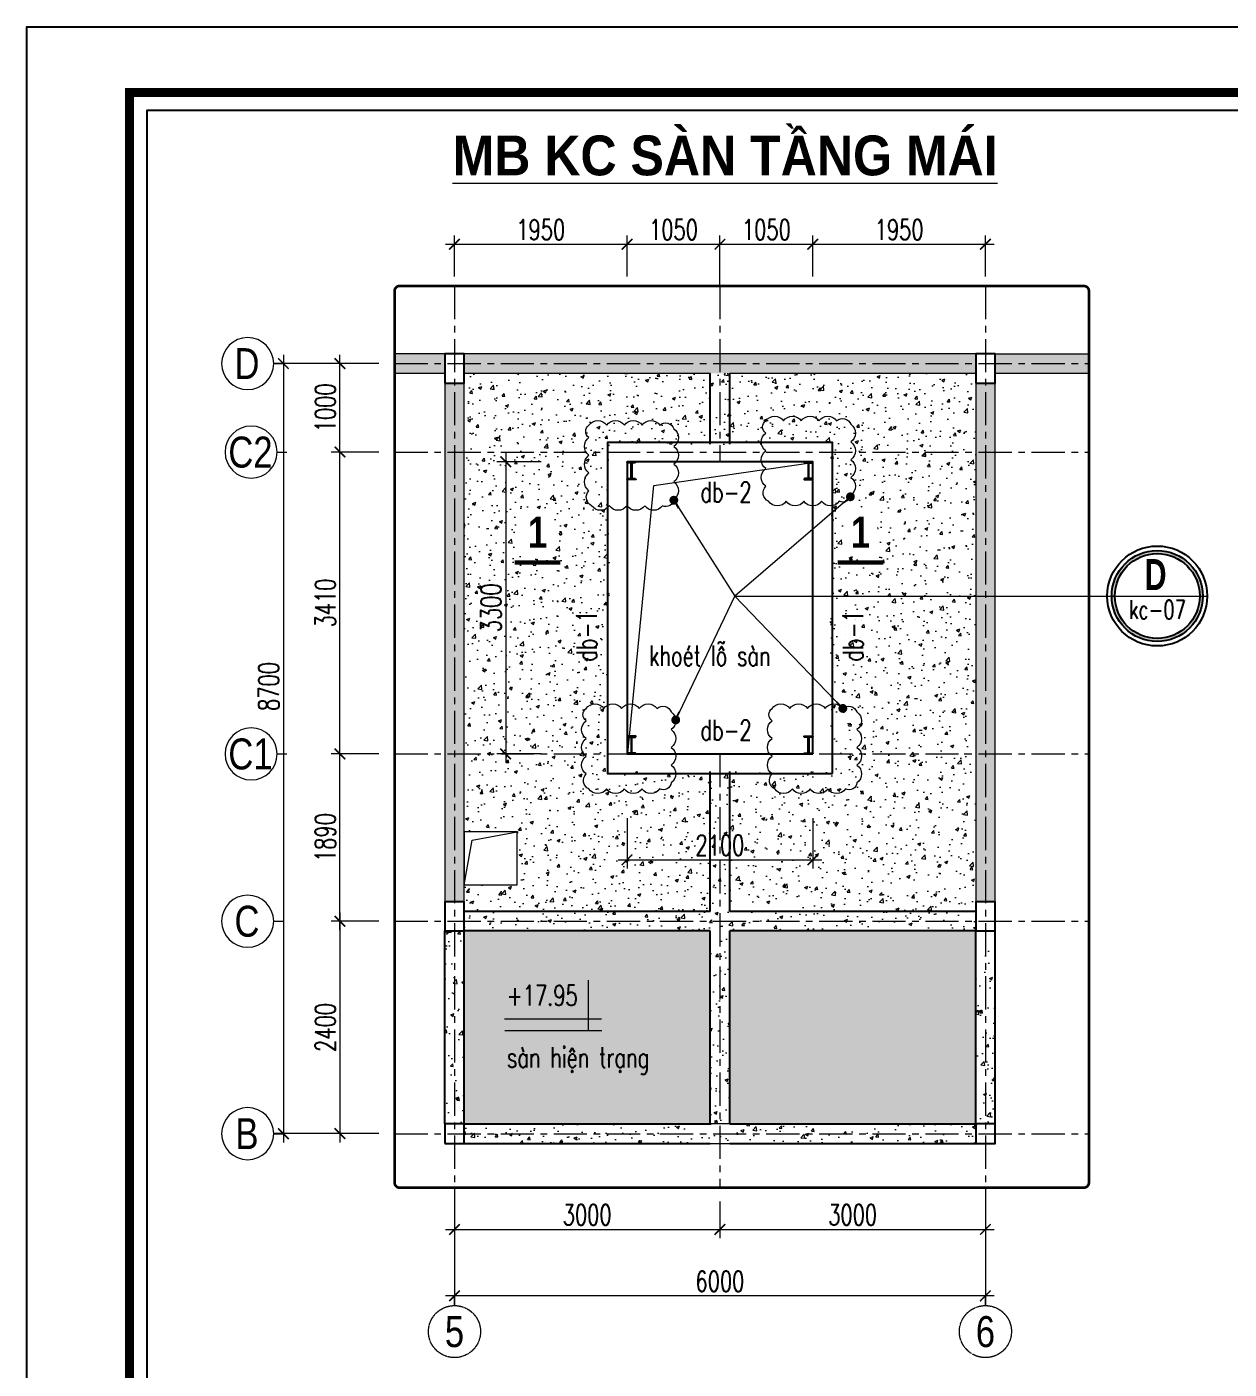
# Model space of a CAD drawing. Header units: millimetres. Extents: x 61738 to 439738, y 60858 to 151243.
# Drawn here: x 229738 to 243326, y 98635 to 113800 of the extents above; entities that cross this region are included whole.
import ezdxf
from ezdxf.enums import TextEntityAlignment as Align

# ---------------------------------------------------------------- set-up
doc = ezdxf.new("R2010")
doc.units = ezdxf.units.MM
doc.linetypes.add('CENTER', pattern=[2, 1.25, -0.25, 0.25, -0.25])
doc.linetypes.add('HIDDEN', pattern=[0.375, 0.25, -0.125])
for name, color, linetype, lineweight in [('10-TEXT', 4, 'Continuous', 15), ('3-THAY', 7, 'Continuous', 18), ('5-DUT', 2, 'HIDDEN', 15), ('6-TRUC', 8, 'CENTER', 9), ('7-HATCH', 8, 'Continuous', 13), ('8-DIM', 8, 'Continuous', 15), ('9-SO HIEU', 8, 'Continuous', 15), ('TEXT', 7, 'Continuous', 25)]:
    doc.layers.add(name, color=color, linetype=linetype, lineweight=lineweight)
for name, color, linetype in [('COT', 2, 'Continuous'), ('DIM', 3, 'Continuous'), ('Khungbo', 32, 'Continuous'), ('KICHTHUOC', 8, 'Continuous'), ('MANH', 8, 'Continuous'), ('NETTHAY', 9, 'Continuous')]:
    doc.layers.add(name, color=color, linetype=linetype)
doc.styles.add('A3 - Text 2.3', font='Vnsimli.shx', dxfattribs={"width": 0.7, "height": 230})
doc.styles.add('A3 - Text 3.5', font='VnArialH.TTF', dxfattribs={"width": 0.8, "height": 350})
doc.styles.add('A3 - Text 4.5', font='VnArialH-Bold.TTF', dxfattribs={"width": 0.9, "height": 450})
doc.styles.add('A3-Text 2.3', font='vnsimli.shx', dxfattribs={"width": 0.7, "height": 230, "bigfont": 'vn.shx'})
doc.styles.add('A3-Text 3.5', font='VnArialH-Bold.TTF', dxfattribs={"width": 0.8, "height": 350})
doc.styles.add('S1', font='vnsimli.shx', dxfattribs={"width": 0.75})
doc.styles.add('T2', font='VnArialH.TTF', dxfattribs={"width": 0.8})
doc.styles.add('T3', font='VnArialH-Bold.TTF', dxfattribs={"width": 0.9})
doc.dimstyles.new('A3-1-100', dxfattribs={"dimtxt": 200, "dimasz": 120, "dimexe": 100, "dimexo": 0, "dimgap": 50, "dimtad": 1, "dimdec": 0, "dimdsep": 49, "dimtxsty": 'A3-Text 2.3', "dimblk": 'ARCHTICK', "dimcen": 10, "dimdle": 100, "dimclrd": 8, "dimclre": 8, "dimclrt": 2, "dimadec": 0, "dimazin": 2, "dimtfac": 1, "dimtdec": 0, "dimtix": 1, "dimtmove": 1, "dimatfit": 3, "dimldrblk": 'DOT', "dimfxl": 1, "dimtolj": 1, "dimtzin": 0, "dimlwd": -1, "dimlwe": -1, "dimarcsym": 0})
doc.dimstyles.new('A3-1-100x3', dxfattribs={"dimtxt": 230, "dimasz": 120, "dimexe": 100, "dimexo": 0, "dimgap": 50, "dimtad": 1, "dimdec": 0, "dimlfac": 0.333333, "dimdsep": 49, "dimtxsty": 'A3-Text 2.3', "dimblk": 'ARCHTICK', "dimcen": 10, "dimdle": 100, "dimclrd": 8, "dimclre": 8, "dimclrt": 2, "dimadec": 0, "dimazin": 2, "dimtfac": 1, "dimtdec": 0, "dimtix": 1, "dimtmove": 1, "dimatfit": 3, "dimldrblk": 'DOT', "dimfxl": 1, "dimtolj": 1, "dimtzin": 0, "dimlwd": -1, "dimlwe": -1, "dimarcsym": 0})
doc.dimstyles.new('A3-1-100x4', dxfattribs={"dimtxt": 200, "dimasz": 120, "dimexe": 100, "dimexo": 0, "dimgap": 50, "dimtad": 1, "dimdec": 0, "dimlfac": 0.25, "dimdsep": 49, "dimtxsty": 'A3-Text 2.3', "dimblk": 'ARCHTICK', "dimcen": 10, "dimdle": 100, "dimclrd": 8, "dimclre": 8, "dimclrt": 2, "dimadec": 0, "dimazin": 2, "dimtfac": 1, "dimtdec": 0, "dimtix": 1, "dimtmove": 1, "dimatfit": 3, "dimldrblk": 'DOT', "dimfxl": 1, "dimtolj": 1, "dimtzin": 0, "dimlwd": -1, "dimlwe": -1, "dimarcsym": 0})
pattern_1 = [(50, (66485.78, 37433.78), (364.36934, -31.87817), [38.1, -419.1]), (355, (66485.78, 37433.78), (-70.48684, 382.1137), [30.48, -335.2812]), (100.45144, (66516.14, 37431.12), (293.8825, 350.2355), [32.38, -356.1805]), (46.1842, (66485.78, 37535.4), (542.1581, -84.0847), [57.15, -628.65]), (96.63556, (66530.96, 37528.37), (474.8083, 494.8522), [48.57, -534.2712]), (351.18415, (66485.8, 37535.4), (474.8083, 494.8522), [45.72, -502.9195]), (21, (66536.58, 37509.98), (303.2288, -204.5304), [38.1, -419.1]), (326, (66536.58, 37509.98), (123.60406, 368.3759), [30.48, -335.28]), (71.45144, (66561.85, 37492.93), (426.83284, 163.84554), [32.38, -356.1799]), (37.5, (66485.78, 37433.78), (6.17721, 169.11008), [0, -331.216, 0, -340.36, 0, -336.55]), (7.5, (66485.78, 37433.78), (133.63933, 200.36115), [0, -194.056, 0, -323.596, 0, -128.27]), (327.5, (66372.49, 37433.78), (271.18119, -11.45749), [0, -127, 0, -396.24, 0, -525.78]), (317.5, (66321.7, 37433.78), (296.25836, 50.85298), [0, -165.1, 0, -263.144, 0, -373.38])]

# ---------------------------------------------------------------- blocks, each defined once
blk = doc.blocks.new('CDS12')
at = {"layer": 'Defpoints'}
blk.add_lwpolyline([(91835, 363353), (49835, 363353), (49835, 393053), (91835, 393053)], close=True, dxfattribs=at)
at = {"layer": 'Khungbo', "color": 1, "const_width": 100}
blk.add_lwpolyline([(91094, 364100), (50996, 364100), (50996, 392312), (91094, 392312)], close=True, dxfattribs=at)
at = {"layer": 'Khungbo', "color": 1}
blk.add_lwpolyline([(90894, 364300), (51196, 364300), (51196, 392112), (90894, 392112)], close=True, dxfattribs=at)
blk = doc.blocks.new('_ArchTick')
at = {"color": 0, "linetype": 'ByBlock', "const_width": 0.15}
blk.add_lwpolyline([(-0.5, -0.5), (0.5, 0.5)], dxfattribs=at)
blk = doc.blocks.new('*D735')
at = {"layer": '8-DIM', "color": 8, "linetype": 'ByBlock', "ltscale": 100, "transparency": 16777216}
blk.add_line((234471, 111344), (236621, 111344), dxfattribs=at)
at = {"layer": '8-DIM', "color": 8, "ltscale": 100, "transparency": 16777216}
for p, q in [((234571, 110980), (234571, 111444)), ((236521, 110980), (236521, 111444))]:
    blk.add_line(p, q, dxfattribs=at)
at = {"layer": 'Defpoints', "color": 0, "ltscale": 100, "transparency": 16777216}
for p in [(236521, 111344), (234571, 110980), (236521, 110980)]:
    blk.add_point(p, dxfattribs=at)
at = {"layer": '8-DIM', "color": 8, "ltscale": 100, "transparency": 16777216, "xscale": 120, "yscale": 120, "zscale": 120, "rotation": 180}
blk.add_blockref('_ArchTick', (234571, 111344), dxfattribs=at)
at = {"layer": '8-DIM', "color": 8, "ltscale": 100, "transparency": 16777216, "xscale": 120, "yscale": 120, "zscale": 120}
blk.add_blockref('_ArchTick', (236521, 111344), dxfattribs=at)
at = {"layer": '8-DIM', "color": 2, "ltscale": 100, "transparency": 16777216, "insert": (235546, 111509), "char_height": 230, "attachment_point": 5, "style": 'A3-Text 2.3'}
blk.add_mtext('\\A1;1950', dxfattribs=at)
blk = doc.blocks.new('_Dot')
at = {"color": 0, "linetype": 'ByBlock', "lineweight": -2}
blk.add_line((-0.5, 0), (-1, 0), dxfattribs=at)
at = {"color": 0, "linetype": 'ByBlock', "const_width": 0.5}
blk.add_lwpolyline([(-0.25, 0, 1), (0.25, 0, 1)], format="xyb", close=True, dxfattribs=at)
blk = doc.blocks.new('*D736')
at = {"layer": '8-DIM', "color": 8, "linetype": 'ByBlock', "ltscale": 100, "transparency": 16777216}
blk.add_line((236421, 111344), (237671, 111344), dxfattribs=at)
at = {"layer": '8-DIM', "color": 8, "ltscale": 100, "transparency": 16777216}
for p, q in [((236521, 110980), (236521, 111444)), ((237571, 110873), (237571, 111444))]:
    blk.add_line(p, q, dxfattribs=at)
at = {"layer": 'Defpoints', "color": 0, "ltscale": 100, "transparency": 16777216}
for p in [(237571, 111344), (236521, 110980), (237571, 110873)]:
    blk.add_point(p, dxfattribs=at)
at = {"layer": '8-DIM', "color": 8, "ltscale": 100, "transparency": 16777216, "xscale": 120, "yscale": 120, "zscale": 120, "rotation": 180}
blk.add_blockref('_ArchTick', (236521, 111344), dxfattribs=at)
at = {"layer": '8-DIM', "color": 8, "ltscale": 100, "transparency": 16777216, "xscale": 120, "yscale": 120, "zscale": 120}
blk.add_blockref('_ArchTick', (237571, 111344), dxfattribs=at)
at = {"layer": '8-DIM', "color": 2, "ltscale": 100, "transparency": 16777216, "insert": (237046, 111509), "char_height": 230, "attachment_point": 5, "style": 'A3-Text 2.3'}
blk.add_mtext('\\A1;1050', dxfattribs=at)
blk = doc.blocks.new('*D737')
at = {"layer": '8-DIM', "color": 8, "linetype": 'ByBlock', "ltscale": 100, "transparency": 16777216}
blk.add_line((238521, 111344), (240671, 111344), dxfattribs=at)
at = {"layer": '8-DIM', "color": 8, "ltscale": 100, "transparency": 16777216}
for p, q in [((238621, 110980), (238621, 111444)), ((240571, 110980), (240571, 111444))]:
    blk.add_line(p, q, dxfattribs=at)
at = {"layer": 'Defpoints', "color": 0, "ltscale": 100, "transparency": 16777216}
for p in [(240571, 111344), (238621, 110980), (240571, 110980)]:
    blk.add_point(p, dxfattribs=at)
at = {"layer": '8-DIM', "color": 8, "ltscale": 100, "transparency": 16777216, "xscale": 120, "yscale": 120, "zscale": 120, "rotation": 180}
blk.add_blockref('_ArchTick', (238621, 111344), dxfattribs=at)
at = {"layer": '8-DIM', "color": 8, "ltscale": 100, "transparency": 16777216, "xscale": 120, "yscale": 120, "zscale": 120}
blk.add_blockref('_ArchTick', (240571, 111344), dxfattribs=at)
at = {"layer": '8-DIM', "color": 2, "ltscale": 100, "transparency": 16777216, "insert": (239596, 111509), "char_height": 230, "attachment_point": 5, "style": 'A3-Text 2.3'}
blk.add_mtext('\\A1;1950', dxfattribs=at)
blk = doc.blocks.new('Truc Y')
at = {"layer": '10-TEXT', "color": 2}
blk.add_line((0, 0), (-150, 0), dxfattribs=at)
blk.add_circle((400, 0), 400, dxfattribs=at)
at = {"layer": '10-TEXT', "color": 2, "style": 'T2', "width": 0.8}
blk.add_attdef('A', text='', height=500, dxfattribs=at).set_placement((400, 13), align=Align.MIDDLE_CENTER)
blk = doc.blocks.new('*D738')
at = {"layer": '8-DIM', "color": 8, "ltscale": 100, "transparency": 16777216}
for p, q in [((233715, 105586), (233177, 105586)), ((233715, 103696), (233177, 103696))]:
    blk.add_line(p, q, dxfattribs=at)
at = {"layer": '8-DIM', "color": 8, "linetype": 'ByBlock', "ltscale": 100, "transparency": 16777216}
blk.add_line((233277, 103596), (233277, 105686), dxfattribs=at)
at = {"layer": 'Defpoints', "color": 0, "ltscale": 100, "transparency": 16777216}
for p in [(233277, 105586), (233715, 105586), (233715, 103696)]:
    blk.add_point(p, dxfattribs=at)
at = {"layer": '8-DIM', "color": 8, "ltscale": 100, "transparency": 16777216, "xscale": 120, "yscale": 120, "zscale": 120}
for p, rotation in [((233277, 105586), 90), ((233277, 103696), 270)]:
    blk.add_blockref('_ArchTick', p, dxfattribs=dict(at, rotation=rotation))
at = {"layer": '8-DIM', "color": 2, "ltscale": 100, "transparency": 16777216, "insert": (233112, 104641), "char_height": 230, "attachment_point": 5, "rotation": 90, "style": 'A3-Text 2.3'}
blk.add_mtext('\\A1;1890', dxfattribs=at)
blk = doc.blocks.new('*D739')
at = {"layer": '8-DIM', "color": 8, "linetype": 'ByBlock', "ltscale": 100, "transparency": 16777216}
blk.add_line((233277, 105486), (233277, 109096), dxfattribs=at)
at = {"layer": '8-DIM', "color": 8, "ltscale": 100, "transparency": 16777216}
for p, q in [((233715, 108996), (233177, 108996)), ((233715, 105586), (233177, 105586))]:
    blk.add_line(p, q, dxfattribs=at)
at = {"layer": 'Defpoints', "color": 0, "ltscale": 100, "transparency": 16777216}
for p in [(233277, 108996), (233715, 108996), (233715, 105586)]:
    blk.add_point(p, dxfattribs=at)
at = {"layer": '8-DIM', "color": 8, "ltscale": 100, "transparency": 16777216, "xscale": 120, "yscale": 120, "zscale": 120}
for p, rotation in [((233277, 108996), 90), ((233277, 105586), 270)]:
    blk.add_blockref('_ArchTick', p, dxfattribs=dict(at, rotation=rotation))
at = {"layer": '8-DIM', "color": 2, "ltscale": 100, "transparency": 16777216, "insert": (233112, 107291), "char_height": 230, "attachment_point": 5, "rotation": 90, "style": 'A3-Text 2.3'}
blk.add_mtext('\\A1;3410', dxfattribs=at)
blk = doc.blocks.new('*D740')
at = {"layer": '8-DIM', "color": 8, "linetype": 'ByBlock', "ltscale": 100, "transparency": 16777216}
blk.add_line((233277, 108896), (233277, 110096), dxfattribs=at)
at = {"layer": '8-DIM', "color": 8, "ltscale": 100, "transparency": 16777216}
for p, q in [((233715, 109996), (233177, 109996)), ((233715, 108996), (233177, 108996))]:
    blk.add_line(p, q, dxfattribs=at)
at = {"layer": 'Defpoints', "color": 0, "ltscale": 100, "transparency": 16777216}
for p in [(233277, 109996), (233715, 109996), (233715, 108996)]:
    blk.add_point(p, dxfattribs=at)
at = {"layer": '8-DIM', "color": 8, "ltscale": 100, "transparency": 16777216, "xscale": 120, "yscale": 120, "zscale": 120}
for p, rotation in [((233277, 109996), 90), ((233277, 108996), 270)]:
    blk.add_blockref('_ArchTick', p, dxfattribs=dict(at, rotation=rotation))
at = {"layer": '8-DIM', "color": 2, "ltscale": 100, "transparency": 16777216, "insert": (233112, 109496), "char_height": 230, "attachment_point": 5, "rotation": 90, "style": 'A3-Text 2.3'}
blk.add_mtext('\\A1;1000', dxfattribs=at)
blk = doc.blocks.new('*D741')
at = {"layer": '8-DIM', "color": 8, "linetype": 'ByBlock', "ltscale": 100, "transparency": 16777216}
blk.add_line((232638, 110096), (232638, 101196), dxfattribs=at)
at = {"layer": '8-DIM', "color": 8, "ltscale": 100, "transparency": 16777216}
for p, q in [((233715, 109996), (232538, 109996)), ((233715, 101296), (232538, 101296))]:
    blk.add_line(p, q, dxfattribs=at)
at = {"layer": 'Defpoints', "color": 0, "ltscale": 100, "transparency": 16777216}
for p in [(233715, 109996), (232638, 101296), (233715, 101296)]:
    blk.add_point(p, dxfattribs=at)
at = {"layer": '8-DIM', "color": 8, "ltscale": 100, "transparency": 16777216, "xscale": 120, "yscale": 120, "zscale": 120}
for p, rotation in [((232638, 109996), 90), ((232638, 101296), 270)]:
    blk.add_blockref('_ArchTick', p, dxfattribs=dict(at, rotation=rotation))
at = {"layer": '8-DIM', "color": 2, "ltscale": 100, "transparency": 16777216, "insert": (232473, 106348), "char_height": 230, "attachment_point": 5, "rotation": 90, "style": 'A3-Text 2.3'}
blk.add_mtext('\\A1;8700', dxfattribs=at)
blk = doc.blocks.new('*D742')
at = {"layer": '8-DIM', "color": 8, "linetype": 'ByBlock', "ltscale": 500, "transparency": 16777216}
blk.add_line((233277, 103796), (233277, 101196), dxfattribs=at)
at = {"layer": '8-DIM', "color": 8, "ltscale": 500, "transparency": 16777216}
for p, q in [((233715, 103696), (233177, 103696)), ((233715, 101296), (233177, 101296))]:
    blk.add_line(p, q, dxfattribs=at)
at = {"layer": 'Defpoints', "color": 0, "ltscale": 500, "transparency": 16777216}
for p in [(233715, 103696), (233277, 101296), (233715, 101296)]:
    blk.add_point(p, dxfattribs=at)
at = {"layer": '8-DIM', "color": 8, "ltscale": 500, "transparency": 16777216, "xscale": 120, "yscale": 120, "zscale": 120}
for p, rotation in [((233277, 103696), 90), ((233277, 101296), 270)]:
    blk.add_blockref('_ArchTick', p, dxfattribs=dict(at, rotation=rotation))
at = {"layer": '8-DIM', "color": 2, "ltscale": 500, "transparency": 16777216, "insert": (233112, 102496), "char_height": 230, "attachment_point": 5, "rotation": 90, "style": 'A3-Text 2.3'}
blk.add_mtext('\\A1;2400', dxfattribs=at)
blk = doc.blocks.new('Truc X')
at = {"layer": '6-TRUC', "color": 2}
blk.add_line((0, 0), (0, 150), dxfattribs=at)
blk.add_circle((0, -400), 400, dxfattribs=at)
at = {"layer": '6-TRUC', "color": 2, "style": 'A3 - Text 3.5', "width": 0.8}
blk.add_attdef('1', text='', height=500, dxfattribs=at).set_placement((-13, -400), align=Align.MIDDLE_CENTER)
blk = doc.blocks.new('*D743')
at = {"layer": '8-DIM', "color": 8, "ltscale": 100, "transparency": 16777216}
for p, q in [((234571, 100530), (234571, 100114)), ((237571, 100530), (237571, 100114))]:
    blk.add_line(p, q, dxfattribs=at)
at = {"layer": '8-DIM', "color": 8, "linetype": 'ByBlock', "ltscale": 100, "transparency": 16777216}
blk.add_line((234471, 100214), (237671, 100214), dxfattribs=at)
at = {"layer": 'Defpoints', "color": 0, "ltscale": 100, "transparency": 16777216}
for p in [(234571, 100530), (237571, 100530), (237571, 100214)]:
    blk.add_point(p, dxfattribs=at)
at = {"layer": '8-DIM', "color": 8, "ltscale": 100, "transparency": 16777216, "xscale": 120, "yscale": 120, "zscale": 120, "rotation": 180}
blk.add_blockref('_ArchTick', (234571, 100214), dxfattribs=at)
at = {"layer": '8-DIM', "color": 8, "ltscale": 100, "transparency": 16777216, "xscale": 120, "yscale": 120, "zscale": 120}
blk.add_blockref('_ArchTick', (237571, 100214), dxfattribs=at)
at = {"layer": '8-DIM', "color": 2, "ltscale": 100, "transparency": 16777216, "insert": (236071, 100379), "char_height": 230, "attachment_point": 5, "style": 'A3-Text 2.3'}
blk.add_mtext('\\A1;3000', dxfattribs=at)
blk = doc.blocks.new('*D744')
at = {"layer": '8-DIM', "color": 8, "ltscale": 100, "transparency": 16777216}
for p, q in [((240571, 100685), (240571, 100114)), ((237571, 100530), (237571, 100114))]:
    blk.add_line(p, q, dxfattribs=at)
at = {"layer": '8-DIM', "color": 8, "linetype": 'ByBlock', "ltscale": 100, "transparency": 16777216}
blk.add_line((237471, 100214), (240671, 100214), dxfattribs=at)
at = {"layer": 'Defpoints', "color": 0, "ltscale": 100, "transparency": 16777216}
for p in [(240571, 100685), (237571, 100530), (240571, 100214)]:
    blk.add_point(p, dxfattribs=at)
at = {"layer": '8-DIM', "color": 8, "ltscale": 100, "transparency": 16777216, "xscale": 120, "yscale": 120, "zscale": 120, "rotation": 180}
blk.add_blockref('_ArchTick', (237571, 100214), dxfattribs=at)
at = {"layer": '8-DIM', "color": 8, "ltscale": 100, "transparency": 16777216, "xscale": 120, "yscale": 120, "zscale": 120}
blk.add_blockref('_ArchTick', (240571, 100214), dxfattribs=at)
at = {"layer": '8-DIM', "color": 2, "ltscale": 100, "transparency": 16777216, "insert": (239071, 100379), "char_height": 230, "attachment_point": 5, "style": 'A3-Text 2.3'}
blk.add_mtext('\\A1;3000', dxfattribs=at)
blk = doc.blocks.new('*D745')
at = {"layer": '8-DIM', "color": 8, "ltscale": 100, "transparency": 16777216}
for p, q in [((234571, 100685), (234571, 99364)), ((240571, 100685), (240571, 99364))]:
    blk.add_line(p, q, dxfattribs=at)
at = {"layer": '8-DIM', "color": 8, "linetype": 'ByBlock', "ltscale": 100, "transparency": 16777216}
blk.add_line((240671, 99464), (234471, 99464), dxfattribs=at)
at = {"layer": 'Defpoints', "color": 0, "ltscale": 100, "transparency": 16777216}
for p in [(234571, 100685), (240571, 100685), (234571, 99464)]:
    blk.add_point(p, dxfattribs=at)
at = {"layer": '8-DIM', "color": 8, "ltscale": 100, "transparency": 16777216, "xscale": 120, "yscale": 120, "zscale": 120, "rotation": 180}
blk.add_blockref('_ArchTick', (234571, 99464), dxfattribs=at)
at = {"layer": '8-DIM', "color": 8, "ltscale": 100, "transparency": 16777216, "xscale": 120, "yscale": 120, "zscale": 120}
blk.add_blockref('_ArchTick', (240571, 99464), dxfattribs=at)
at = {"layer": '8-DIM', "color": 2, "ltscale": 100, "transparency": 16777216, "insert": (237571, 99629), "char_height": 230, "attachment_point": 5, "style": 'A3-Text 2.3'}
blk.add_mtext('\\A1;6000', dxfattribs=at)
blk = doc.blocks.new('*U61')
at = {"layer": '10-TEXT'}
for p, q in [((17615, 449767), (17615, 450310)), ((16706, 449893), (17756, 449893)), ((16710, 449766), (17757, 449766))]:
    blk.add_line(p, q, dxfattribs=at)
at = {"layer": '10-TEXT', "color": 1}
blk.add_solid([(17756, 449858), (17615, 449767), (17473, 449858)], dxfattribs=at)
blk = doc.blocks.new('Mat cat KC - Ngang')
at = {"layer": '10-TEXT', "color": 5, "const_width": 50}
blk.add_lwpolyline([(259, 0), (-259, 0)], dxfattribs=at)
at = {"layer": '10-TEXT', "color": 3, "ltscale": 500, "style": 'A3-Text 3.5', "width": 0.8}
blk.add_attdef('3', text='', height=350, dxfattribs=at).set_placement((0, 166), align=Align.CENTER)
blk = doc.blocks.new('*D731')
at = {"layer": '8-DIM', "color": 8, "linetype": 'ByBlock', "ltscale": 400, "transparency": 16777216}
blk.add_line((237471, 111344), (238721, 111344), dxfattribs=at)
at = {"layer": '8-DIM', "color": 8, "ltscale": 400, "transparency": 16777216}
for p, q in [((237571, 110873), (237571, 111444)), ((238621, 110980), (238621, 111444))]:
    blk.add_line(p, q, dxfattribs=at)
at = {"layer": 'Defpoints', "color": 0, "ltscale": 400, "transparency": 16777216}
for p in [(238621, 111344), (237571, 110873), (238621, 110980)]:
    blk.add_point(p, dxfattribs=at)
at = {"layer": '8-DIM', "color": 8, "ltscale": 400, "transparency": 16777216, "xscale": 120, "yscale": 120, "zscale": 120, "rotation": 180}
blk.add_blockref('_ArchTick', (237571, 111344), dxfattribs=at)
at = {"layer": '8-DIM', "color": 8, "ltscale": 400, "transparency": 16777216, "xscale": 120, "yscale": 120, "zscale": 120}
blk.add_blockref('_ArchTick', (238621, 111344), dxfattribs=at)
at = {"layer": '8-DIM', "color": 2, "ltscale": 400, "transparency": 16777216, "insert": (238096, 111509), "char_height": 230, "attachment_point": 5, "style": 'A3-Text 2.3'}
blk.add_mtext('\\A1;1050', dxfattribs=at)
blk = doc.blocks.new('*D860')
at = {"layer": '8-DIM', "color": 8, "ltscale": 100, "transparency": 16777216}
for p, q in [((235550, 108886), (235050, 108886)), ((235550, 105586), (235050, 105586))]:
    blk.add_line(p, q, dxfattribs=at)
at = {"layer": '8-DIM', "color": 8, "linetype": 'ByBlock', "ltscale": 100, "transparency": 16777216}
blk.add_line((235150, 108986), (235150, 105486), dxfattribs=at)
at = {"layer": 'Defpoints', "color": 0, "ltscale": 100, "transparency": 16777216}
for p in [(235550, 108886), (235150, 105586), (235550, 105586)]:
    blk.add_point(p, dxfattribs=at)
at = {"layer": '8-DIM', "color": 8, "ltscale": 100, "transparency": 16777216, "xscale": 120, "yscale": 120, "zscale": 120}
for p, rotation in [((235150, 108886), 90), ((235150, 105586), 270)]:
    blk.add_blockref('_ArchTick', p, dxfattribs=dict(at, rotation=rotation))
at = {"layer": '8-DIM', "color": 2, "ltscale": 100, "transparency": 16777216, "insert": (234985, 107236), "char_height": 230, "attachment_point": 5, "rotation": 90, "style": 'A3-Text 2.3'}
blk.add_mtext('\\A1;3300', dxfattribs=at)
blk = doc.blocks.new('*D861')
at = {"layer": '8-DIM', "color": 8, "ltscale": 400, "transparency": 16777216}
for p, q in [((236521, 104860), (236521, 104290)), ((238621, 104860), (238621, 104290))]:
    blk.add_line(p, q, dxfattribs=at)
at = {"layer": '8-DIM', "color": 8, "linetype": 'ByBlock', "ltscale": 400, "transparency": 16777216}
blk.add_line((236421, 104390), (238721, 104390), dxfattribs=at)
at = {"layer": 'Defpoints', "color": 0, "ltscale": 400, "transparency": 16777216}
for p in [(236521, 104860), (238621, 104860), (238621, 104390)]:
    blk.add_point(p, dxfattribs=at)
at = {"layer": '8-DIM', "color": 8, "ltscale": 400, "transparency": 16777216, "xscale": 120, "yscale": 120, "zscale": 120, "rotation": 180}
blk.add_blockref('_ArchTick', (236521, 104390), dxfattribs=at)
at = {"layer": '8-DIM', "color": 8, "ltscale": 400, "transparency": 16777216, "xscale": 120, "yscale": 120, "zscale": 120}
blk.add_blockref('_ArchTick', (238621, 104390), dxfattribs=at)
at = {"layer": '8-DIM', "color": 2, "ltscale": 400, "transparency": 16777216, "insert": (237571, 104555), "char_height": 230, "attachment_point": 5, "style": 'A3-Text 2.3'}
blk.add_mtext('\\A1;2100', dxfattribs=at)

msp = doc.modelspace()

# ---------------------------------------------------------------- hatches: boundary and pattern name
at = {"layer": '7-HATCH', "ltscale": 100}
h = msp.add_hatch(dxfattribs=at)
h.set_pattern_fill('AR-CONC', color=256, scale=2)
h.set_pattern_definition(pattern_1)
h.paths.add_polyline_path([(240461.4, 110105.8), (234681.4, 110105.8), (234681.4, 109885.8), (240461.4, 109885.8)])
h.paths.add_polyline_path([(234461.4, 110105.8), (233893.6, 110105.8), (233893.6, 109885.8), (234461.4, 109885.8)])
h.paths.add_polyline_path([(241741.4, 110105.8), (240681.4, 110105.8), (240681.4, 109885.8), (241741.4, 109885.8)])
h.paths.add_polyline_path([(240461.4, 103585.8), (240281.4, 103585.8), (237681.4, 103585.8), (237681.4, 101405.8), (240461.4, 101405.8)])
h.paths.add_polyline_path([(237461.4, 103585.8), (234861.4, 103585.8), (234681.4, 103585.8), (234681.4, 101405.8), (237461.4, 101405.8)])
at = {"layer": '7-HATCH', "ltscale": 500}
h = msp.add_hatch(dxfattribs=at)
h.set_pattern_fill('AR-CONC', color=256, scale=2)
h.set_pattern_definition([(50, (-400, 41510), (364.36934, -31.87817), [38.1, -419.1]), (355, (-400, 41510), (-70.48684, 382.1137), [30.48, -335.28117]), (100.45144, (-369.64, 41507.34), (293.8825, 350.2355), [32.38, -356.1805]), (46.1842, (-400, 41611.6), (542.1581, -84.08466), [57.15, -628.65]), (96.63556, (-354.8, 41604.6), (474.8083, 494.8522), [48.57, -534.2712]), (351.18415, (-400, 41611.6), (474.8083, 494.8522), [45.7199, -502.9195]), (21, (-349.2, 41586.2), (303.2288, -204.5304), [38.1, -419.1]), (326, (-349.2, 41586.2), (123.60406, 368.37593), [30.48, -335.28]), (71.45144, (-323.93, 41569.16), (426.83284, 163.84554), [32.38, -356.1799]), (37.5, (-400, 41510), (6.177207, 169.11008), [0, -331.216, 0, -340.36, 0, -336.55]), (7.5, (-400, 41510), (133.63933, 200.36115), [0, -194.056, 0, -323.596, 0, -128.27]), (327.5, (-513.28, 41510), (271.18119, -11.45749), [0, -127, 0, -396.24, 0, -525.78]), (317.5, (-564.08, 41510), (296.25836, 50.85298), [0, -165.1, 0, -263.144, 0, -373.38])])
h.paths.add_polyline_path([(238821.4, 105385.8), (236321.4, 105385.8), (236321.4, 109085.8), (238821.4, 109085.8)], flags=16)
edge = h.paths.add_edge_path(flags=0)
edge.add_line((238611.4, 105595.8), (238586.4, 105595.8))
edge.add_arc((238586.4, 105605.8), 10, 180, 270, ccw=False)
edge.add_line((238576.4, 105605.8), (238576.4, 105765.8))
edge.add_arc((238586.4, 105765.8), 10, 90, 180, ccw=False)
edge.add_line((238586.4, 105775.8), (238611.4, 105775.8))
edge.add_arc((238611.4, 105785.8), 10, 270, 360)
edge.add_line((238621.4, 105785.8), (238621.4, 105785.8))
edge.add_line((238621.4, 105785.8), (238621.4, 105585.8))
edge.add_line((238621.4, 105585.8), (238621.4, 105585.8))
edge.add_arc((238611.4, 105585.8), 10, 0, 90)
edge = h.paths.add_edge_path(flags=0)
edge.add_line((238621.4, 108685.8), (238521.4, 108685.8))
edge.add_arc((238531.4, 108685.8), 10, 90, 180, ccw=False)
edge.add_line((238531.4, 108695.8), (238556.4, 108695.8))
edge.add_arc((238556.4, 108705.8), 10, 270, 360)
edge.add_line((238566.4, 108705.8), (238566.4, 108865.8))
edge.add_arc((238556.4, 108865.8), 10, 0, 90)
edge.add_line((238556.4, 108875.8), (238531.4, 108875.8))
edge.add_arc((238531.4, 108885.8), 10, 180, 270, ccw=False)
edge.add_line((238521.4, 108885.8), (238621.4, 108885.8))
edge.add_arc((238611.4, 108885.8), 10, -90, 0, ccw=False)
edge.add_line((238611.4, 108875.8), (238598.3, 108875.8))
edge.add_line((238598.3, 108875.8), (238579.5, 108873.1))
edge.add_arc((238586.4, 108865.8), 10, 133.53684, 180)
edge.add_line((238576.4, 108865.8), (238576.4, 108705.8))
edge.add_arc((238586.4, 108705.8), 10, 180, 270)
edge.add_line((238586.4, 108695.8), (238611.4, 108695.8))
edge.add_arc((238611.4, 108685.8), 10, 0, 90, ccw=False)
edge = h.paths.add_edge_path(flags=0)
edge.add_arc((236611.4, 105785.8), 10, -90, 0, ccw=False)
edge.add_line((236611.4, 105775.8), (236586.4, 105775.8))
edge.add_arc((236586.4, 105765.8), 10, 90, 180)
edge.add_line((236576.4, 105765.8), (236576.4, 105605.8))
edge.add_arc((236586.4, 105605.8), 10, 180, 270)
edge.add_line((236586.4, 105595.8), (236611.4, 105595.8))
edge.add_arc((236611.4, 105585.8), 10, 0, 90, ccw=False)
edge.add_line((236621.4, 105585.8), (236521.4, 105585.8))
edge.add_arc((236531.4, 105585.8), 10, 90, 180, ccw=False)
edge.add_line((236531.4, 105595.8), (236556.4, 105595.8))
edge.add_arc((236556.4, 105605.8), 10, 270, 360)
edge.add_line((236566.4, 105605.8), (236566.4, 105765.8))
edge.add_arc((236556.4, 105765.8), 10, 0, 90)
edge.add_line((236556.4, 105775.8), (236531.4, 105775.8))
edge.add_arc((236531.4, 105785.8), 10, 180, 270, ccw=False)
edge.add_line((236521.4, 105785.8), (236621.4, 105785.8))
edge = h.paths.add_edge_path(flags=0)
edge.add_line((236621.4, 108685.8), (236521.4, 108685.8))
edge.add_arc((236531.4, 108685.8), 10, 90, 180, ccw=False)
edge.add_line((236531.4, 108695.8), (236556.4, 108695.8))
edge.add_arc((236556.4, 108705.8), 10, 270, 360)
edge.add_line((236566.4, 108705.8), (236566.4, 108865.8))
edge.add_arc((236556.4, 108865.8), 10, 0, 90)
edge.add_line((236556.4, 108875.8), (236531.4, 108875.8))
edge.add_arc((236531.4, 108885.8), 10, 180, 270, ccw=False)
edge.add_line((236521.4, 108885.8), (236621.4, 108885.8))
edge.add_arc((236611.4, 108885.8), 10, -90, 0, ccw=False)
edge.add_line((236611.4, 108875.8), (236586.4, 108875.8))
edge.add_arc((236586.4, 108865.8), 10, 90, 180)
edge.add_line((236576.4, 108865.8), (236576.4, 108705.8))
edge.add_arc((236586.4, 108705.8), 10, 180, 270)
edge.add_line((236586.4, 108695.8), (236611.4, 108695.8))
edge.add_arc((236611.4, 108685.8), 10, 0, 90, ccw=False)
h.paths.add_polyline_path([(235313.4, 107826.6), (235706.6, 107826.6), (235706.6, 108353.7), (235313.4, 108353.7)], flags=16)
h.paths.add_polyline_path([(238962.1, 107826.6), (239355.4, 107826.6), (239355.4, 108353.7), (238962.1, 108353.7)], flags=16)
h.paths.add_polyline_path([(234681.4, 104705.8), (235281.4, 104705.8), (235281.4, 104105.8), (234681.4, 104105.8), (234681.4, 103805.8), (236301.4, 103805.8), (240461.4, 103805.8), (240461.4, 105365.8), (240461.4, 109885.8), (234681.4, 109885.8)])
at = {"layer": '7-HATCH', "ltscale": 100}
h = msp.add_hatch(dxfattribs=at)
h.set_pattern_fill('AR-CONC', color=256, scale=2)
h.set_pattern_definition(pattern_1)
h.paths.add_polyline_path([(234681.4, 109775.8), (234461.4, 109775.8), (234461.4, 103915.8), (234681.4, 103915.8)])
h.paths.add_polyline_path([(240681.4, 109775.8), (240461.4, 109775.8), (240461.4, 103915.8), (240681.4, 103915.8)])
at = {"layer": '7-HATCH'}
h = msp.add_hatch(color=256, dxfattribs=at)
edge = h.paths.add_edge_path(flags=17)
edge.add_arc((242513.1, 107370), 479.5, 0, 360)
edge = h.paths.add_edge_path()
edge.add_arc((242513.1, 107370), 514.7, 0, 360)
at = {"layer": '7-HATCH', "ltscale": 100}
h = msp.add_hatch(dxfattribs=at)
h.set_pattern_fill('AR-CONC', color=256, scale=2)
h.set_pattern_definition(pattern_1)
h.paths.add_polyline_path([(234681.4, 103585.8), (234461.4, 103585.8), (234461.4, 101405.8), (234681.4, 101405.8)])
h.paths.add_polyline_path([(240461.4, 103805.8), (236301.4, 103805.8), (234681.4, 103805.8), (234681.4, 103585.8), (234861.4, 103585.8), (237461.4, 103585.8), (237461.4, 101405.8), (237681.4, 101405.8), (237681.4, 103585.8), (240281.4, 103585.8), (240461.4, 103585.8)])
h.paths.add_polyline_path([(240681.4, 103585.8), (240461.4, 103585.8), (240461.4, 101405.8), (240681.4, 101405.8)])
h.paths.add_polyline_path([(240461.4, 101405.8), (234681.4, 101405.8), (234681.4, 101185.8), (240461.4, 101185.8)])

# ---------------------------------------------------------------- linework, layer by layer
at = {"layer": '3-THAY'}
for p, q in [((240681.4, 110105.8), (233893.6, 110105.8)), ((240681.4, 110105.8), (241741.4, 110105.8)), ((233893.6, 109885.8), (234461.4, 109885.8)), ((234681.4, 109885.8), (237461.4, 109885.8)), ((234681.4, 109105.8), (234681.4, 109885.8)), ((237681.4, 109885.8), (240461.4, 109885.8)), ((240461.4, 109885.8), (240461.4, 105365.8)), ((240681.4, 109885.8), (241741.4, 109885.8)), ((234681.4, 103915.8), (234681.4, 109105.8)), ((234681.4, 101405.8), (234681.4, 105365.8)), ((240461.4, 105365.8), (240461.4, 101405.8)), ((240461.4, 101405.8), (234681.4, 101405.8))]:
    msp.add_line(p, q, dxfattribs=at)
msp.add_lwpolyline([(234461.4, 110105.8), (234461.4, 101185.8), (240681.4, 101185.8), (240681.4, 110105.8)], dxfattribs=at)
at = {"layer": '3-THAY', "ltscale": 500}
msp.add_lwpolyline([(236531.4, 105595.8), (236825, 108617.3), (238618.4, 108878.8)], dxfattribs=at)
at = {"layer": '3-THAY', "ltscale": 400}
msp.add_lwpolyline([(234681.4, 104105.8), (235281.4, 104105.8), (235281.4, 104705.8), (234681.4, 104705.8)], close=True, dxfattribs=at)
msp.add_lwpolyline([(234681.4, 104105.8), (234770, 104610), (235281.4, 104705.8)], dxfattribs=at)
at = {"layer": '5-DUT', "ltscale": 500, "const_width": 30}
msp.add_lwpolyline([(233953.6, 110873.4), (241681.4, 110873.4, -0.4142136), (241741.4, 110813.4), (241741.4, 100744.9, -0.4142136), (241681.4, 100684.9), (233953.6, 100684.9, -0.4142136), (233893.6, 100744.9), (233893.6, 110813.4, -0.4142136)], format="xyb", close=True, dxfattribs=at)
at = {"layer": '6-TRUC', "ltscale": 300}
for p, q in [((234571.4, 110873.4), (234571.4, 100684.9)), ((237571.4, 110873.4), (237571.4, 108885.8)), ((240571.4, 110873.4), (240571.4, 100684.9)), ((233893.6, 109995.8), (241741.4, 109995.8)), ((233893.6, 108995.8), (241741.4, 108995.8)), ((233893.6, 105585.8), (241741.4, 105585.8)), ((237571.4, 105585.8), (237571.4, 100684.9)), ((233893.6, 103695.8), (241741.4, 103695.8)), ((233893.6, 101295.8), (241741.4, 101295.8))]:
    msp.add_line(p, q, dxfattribs=at)
at = {"layer": '9-SO HIEU', "ltscale": 500}
for points in [[(236091.4, 109300, -0.5205671), (236291.4, 109300, -0.5205671), (236491.4, 109300, -0.5205671), (236691.4, 109300, -0.5205671), (236891.4, 109300, -0.5205671), (237051.4, 109260, -0.5205671), (237051.4, 109060, -0.5205671), (237051.4, 108860, -0.5205671), (237051.4, 108660, -0.5205671), (237051.4, 108460, -0.5205671), (236921.4, 108390, -0.5205671), (236721.4, 108390, -0.5205671), (236521.4, 108390, -0.5205671), (236321.4, 108390, -0.5205671), (236121.4, 108390, -0.5205671), (236091.4, 108560, -0.5205671), (236091.4, 108760, -0.5205671), (236091.4, 108960, -0.5205671), (236091.4, 109160, -0.5205671)], [(238090, 109350, -0.5205671), (238290, 109350, -0.5205671), (238490, 109350, -0.5205671), (238690, 109350, -0.5205671), (238890, 109350, -0.5205671), (239050, 109310, -0.5205671), (239050, 109110, -0.5205671), (239050, 108910, -0.5205671), (239050, 108710, -0.5205671), (239050, 108510, -0.5205671), (238920, 108440, -0.5205671), (238720, 108440, -0.5205671), (238520, 108440, -0.5205671), (238320, 108440, -0.5205671), (238120, 108440, -0.5205671), (238090, 108610, -0.5205671), (238090, 108810, -0.5205671), (238090, 109010, -0.5205671), (238090, 109210, -0.5205671)], [(236060, 106100, -0.5205671), (236260, 106100, -0.5205671), (236460, 106100, -0.5205671), (236660, 106100, -0.5205671), (236860, 106100, -0.5205671), (237020, 106060, -0.5205671), (237020, 105860, -0.5205671), (237020, 105660, -0.5205671), (237020, 105460, -0.5205671), (237020, 105260, -0.5205671), (236890, 105190, -0.5205671), (236690, 105190, -0.5205671), (236490, 105190, -0.5205671), (236290, 105190, -0.5205671), (236090, 105190, -0.5205671), (236060, 105360, -0.5205671), (236060, 105560, -0.5205671), (236060, 105760, -0.5205671), (236060, 105960, -0.5205671)], [(238160, 106100, -0.5205671), (238360, 106100, -0.5205671), (238560, 106100, -0.5205671), (238760, 106100, -0.5205671), (238960, 106100, -0.5205671), (239120, 106060, -0.5205671), (239120, 105860, -0.5205671), (239120, 105660, -0.5205671), (239120, 105460, -0.5205671), (239120, 105260, -0.5205671), (238990, 105190, -0.5205671), (238790, 105190, -0.5205671), (238590, 105190, -0.5205671), (238390, 105190, -0.5205671), (238190, 105190, -0.5205671), (238160, 105360, -0.5205671), (238160, 105560, -0.5205671), (238160, 105760, -0.5205671), (238160, 105960, -0.5205671)]]:
    msp.add_lwpolyline(points, format="xyb", close=True, dxfattribs=at)
at = {"layer": 'COT'}
for points in [[(234461.4, 109775.8), (234681.4, 109775.8), (234681.4, 110105.8), (234461.4, 110105.8)], [(240461.4, 109775.8), (240681.4, 109775.8), (240681.4, 110105.8), (240461.4, 110105.8)], [(234461.4, 103585.8), (234681.4, 103585.8), (234681.4, 103915.8), (234461.4, 103915.8)], [(240461.4, 103585.8), (240681.4, 103585.8), (240681.4, 103915.8), (240461.4, 103915.8)], [(234461.4, 101185.8), (234681.4, 101185.8), (234681.4, 101405.8), (234461.4, 101405.8)], [(240461.4, 101185.8), (240681.4, 101185.8), (240681.4, 101405.8), (240461.4, 101405.8)]]:
    msp.add_lwpolyline(points, close=True, dxfattribs=at)
for points in [[(236521.4, 108885.8), (236621.4, 108885.8), (236621.4, 108885.8, -0.4142136), (236611.4, 108875.8), (236586.4, 108875.8, 0.4142136), (236576.4, 108865.8), (236576.4, 108705.8, 0.4142136), (236586.4, 108695.8), (236611.4, 108695.8, -0.4142136), (236621.4, 108685.8), (236621.4, 108685.8), (236521.4, 108685.8), (236521.4, 108685.8, -0.4142136), (236531.4, 108695.8), (236556.4, 108695.8, 0.4142136), (236566.4, 108705.8), (236566.4, 108865.8, 0.4142136), (236556.4, 108875.8), (236531.4, 108875.8, -0.4142136), (236521.4, 108885.8)], [(238621.4, 108885.8), (238521.4, 108885.8), (238521.4, 108885.8, 0.4142136), (238531.4, 108875.8), (238556.4, 108875.8, -0.4142136), (238566.4, 108865.8), (238566.4, 108705.8, -0.4142136), (238556.4, 108695.8), (238531.4, 108695.8, 0.4142136), (238521.4, 108685.8), (238521.4, 108685.8), (238621.4, 108685.8), (238621.4, 108685.8, 0.4142136), (238611.4, 108695.8), (238586.4, 108695.8, -0.4142136), (238576.4, 108705.8), (238576.4, 108865.8, -0.4142136), (238586.4, 108875.8), (238611.4, 108875.8, 0.4142136), (238621.4, 108885.8)], [(236521.4, 105585.8), (236621.4, 105585.8), (236621.4, 105585.8, 0.4142136), (236611.4, 105595.8), (236586.4, 105595.8, -0.4142136), (236576.4, 105605.8), (236576.4, 105765.8, -0.4142136), (236586.4, 105775.8), (236611.4, 105775.8, 0.4142136), (236621.4, 105785.8), (236621.4, 105785.8), (236521.4, 105785.8), (236521.4, 105785.8, 0.4142136), (236531.4, 105775.8), (236556.4, 105775.8, -0.4142136), (236566.4, 105765.8), (236566.4, 105605.8, -0.4142136), (236556.4, 105595.8), (236531.4, 105595.8, 0.4142136), (236521.4, 105585.8)], [(238621.4, 105585.8), (238521.4, 105585.8), (238521.4, 105585.8, -0.4142136), (238531.4, 105595.8), (238556.4, 105595.8, 0.4142136), (238566.4, 105605.8), (238566.4, 105765.8, 0.4142136), (238556.4, 105775.8), (238531.4, 105775.8, -0.4142136), (238521.4, 105785.8), (238521.4, 105785.8), (238621.4, 105785.8), (238621.4, 105785.8, -0.4142136), (238611.4, 105775.8), (238586.4, 105775.8, 0.4142136), (238576.4, 105765.8), (238576.4, 105605.8, 0.4142136), (238586.4, 105595.8), (238611.4, 105595.8, -0.4142136), (238621.4, 105585.8)]]:
    msp.add_lwpolyline(points, format="xyb", close=True, dxfattribs=at)
at = {"layer": 'DIM'}
for radius in [514.7, 479.5]:
    msp.add_circle((242513.1, 107370), radius, dxfattribs=at)
at = {"layer": 'MANH'}
msp.add_circle((242513.1, 107370), 564.6, dxfattribs=at)
at = {"layer": 'NETTHAY'}
for p, q in [((237461.4, 109085.8), (237461.4, 109885.8)), ((237681.4, 109085.8), (237681.4, 109885.8)), ((237461.4, 103805.8), (237461.4, 105385.8)), ((237681.4, 103805.8), (237681.4, 105385.8)), ((236301.4, 103805.8), (234681.4, 103805.8)), ((237461.4, 103805.8), (236301.4, 103805.8)), ((240461.4, 103805.8), (237681.4, 103805.8)), ((234461.4, 101405.8), (234461.4, 103585.8)), ((234681.4, 101405.8), (234681.4, 103585.8)), ((234861.4, 103585.8), (234681.4, 103585.8)), ((237461.4, 103585.8), (234861.4, 103585.8)), ((237461.4, 101405.8), (237461.4, 103585.8)), ((237681.4, 101405.8), (237681.4, 103585.8)), ((240281.4, 103585.8), (237681.4, 103585.8)), ((240461.4, 103585.8), (240281.4, 103585.8)), ((240461.4, 101405.8), (240461.4, 103585.8)), ((240681.4, 101405.8), (240681.4, 103585.8)), ((234681.4, 101405.8), (237461.4, 101405.8)), ((237681.4, 101405.8), (240461.4, 101405.8)), ((234681.4, 101185.8), (237461.4, 101185.8)), ((237681.4, 101185.8), (240461.4, 101185.8))]:
    msp.add_line(p, q, dxfattribs=at)
for points in [[(238841.4, 105365.8), (238841.4, 109105.8), (236301.4, 109105.8), (236301.4, 105365.8)], [(238621.4, 105585.8), (238621.4, 108885.8), (236521.4, 108885.8), (236521.4, 105585.8)]]:
    msp.add_lwpolyline(points, close=True, dxfattribs=at)

# ---------------------------------------------------------------- block references
at = {"layer": '8-DIM'}
for p in [(235510, 107748.9), (239158.8, 107748.9)]:
    msp.add_blockref('Mat cat KC - Ngang', p, dxfattribs=at).add_auto_attribs({'3': '1'})
at = {"layer": 'KICHTHUOC'}
msp.add_blockref('CDS12', (179903.3, -279252.9), dxfattribs=at)
ref = msp.add_blockref('Truc Y', (232528, 109995.8), dxfattribs=dict(at, xscale=-0.7349999999569263, yscale=0.7349999999423744, zscale=0.7349999999511055))
ref.add_attrib('A', 'D', dxfattribs={"layer": 'TEXT', "height": 350, "style": 'T2', "width": 0.8}).set_placement((232226.2, 109995.8), align=Align.MIDDLE_CENTER)
ref = msp.add_blockref('Truc Y', (232567.2, 108995.8), dxfattribs=dict(at, xscale=-0.7349999999569263, yscale=0.7349999999423744, zscale=0.7349999999511055))
ref.add_attrib('A', 'c2', dxfattribs={"layer": 'TEXT', "height": 350, "style": 'T2', "width": 0.8}).set_placement((232265.4, 108995.8), align=Align.MIDDLE_CENTER)
ref = msp.add_blockref('Truc Y', (232567.2, 105585.8), dxfattribs=dict(at, xscale=-0.7349999999569263, yscale=0.7349999999423744, zscale=0.7349999999511055))
ref.add_attrib('A', 'c1', dxfattribs={"layer": 'TEXT', "height": 350, "style": 'T2', "width": 0.8}).set_placement((232265.4, 105585.8), align=Align.MIDDLE_CENTER)
ref = msp.add_blockref('Truc Y', (232528, 103695.8), dxfattribs=dict(at, xscale=-0.7349999999569263, yscale=0.7349999999423744, zscale=0.7349999999511055))
ref.add_attrib('A', 'c', dxfattribs={"layer": 'TEXT', "height": 350, "style": 'T2', "width": 0.8}).set_placement((232226.2, 103695.8), align=Align.MIDDLE_CENTER)
at = {"layer": 'KICHTHUOC', "xscale": 1.045454545455868, "yscale": 1.045454545455868, "zscale": 1.045454545455868}
msp.add_blockref('*U61', (217670.6, -367750.3), dxfattribs=at)
at = {"layer": 'KICHTHUOC'}
ref = msp.add_blockref('Truc Y', (232528, 101295.8), dxfattribs=dict(at, xscale=-0.7349999999569263, yscale=0.7349999999423744, zscale=0.7349999999511055))
ref.add_attrib('A', 'B', dxfattribs={"layer": 'TEXT', "height": 350, "style": 'T2', "width": 0.8}).set_placement((232226.2, 101295.8), align=Align.MIDDLE_CENTER)
ref = msp.add_blockref('Truc X', (234571.4, 99353.8), dxfattribs=dict(at, xscale=0.7349999999569263, yscale=0.7349999999569263, zscale=0.7349999999569263))
ref.add_attrib('1', '5', dxfattribs={"layer": 'TEXT', "color": 2, "height": 350, "style": 'A3 - Text 3.5', "width": 0.8}).set_placement((234571.4, 99059.8), align=Align.MIDDLE_CENTER)
ref = msp.add_blockref('Truc X', (240571.4, 99353.8), dxfattribs=dict(at, xscale=0.7349999999569263, yscale=0.7349999999569263, zscale=0.7349999999569263))
ref.add_attrib('1', '6', dxfattribs={"layer": 'TEXT', "color": 2, "height": 350, "style": 'A3 - Text 3.5', "width": 0.8}).set_placement((240571.4, 99059.8), align=Align.MIDDLE_CENTER)

# ---------------------------------------------------------------- texts
at = {"layer": '10-TEXT'}
for s, height, style, width, p in [('%%Umb kc SµN TÇNG m¸i', 450, 'A3 - Text 4.5', 0.9, (237629.3, 112122.4)), ('d', 350, 'T3', 0.7, (242494.8, 107437.6)), ('kc-07', 212.67, 'S1', 0.7, (242515.3, 107110.9))]:
    msp.add_text(s, height=height, dxfattribs=dict(at, style=style, width=width)).set_placement(p, align=Align.CENTER)
at = {"layer": '10-TEXT', "style": 'A3 - Text 2.3', "width": 0.7}
for s, p in [('db-2', (237350, 108430)), ('khoÐt lç sµn', (236770, 106580)), ('db-2', (237350, 105740)), ('+17.95', (235163.3, 102742)), ('sµn hiÖn tr¹ng', (235163.3, 102042.1))]:
    msp.add_text(s, height=230, dxfattribs=at).set_placement(p)
for p in [(236180, 106630), (239190, 106630)]:
    msp.add_text('db-1', height=230, rotation=90, dxfattribs=at).set_placement(p)

# ---------------------------------------------------------------- dimensions: what is measured, and where the dimension line sits
at = {"layer": '8-DIM', "ltscale": 100}
for base, p1, p2, picture, middle in [((236521.4, 111344.3), (234571.4, 110980), (236521.4, 110980), '*D735', (235546.4, 111509.3)), ((237571.4, 111344.3), (236521.4, 110980), (237571.4, 110873.4), '*D736', (237046.4, 111509.3)), ((240571.4, 111344.3), (238621.4, 110980), (240571.4, 110980), '*D737', (239596.4, 111509.3)), ((234571.4, 99464.1), (240571.4, 100684.9), (234571.4, 100684.9), '*D745', (237571.4, 99629.1)), ((240571.4, 100214.1), (237571.4, 100530), (240571.4, 100684.9), '*D744', (239071.4, 100379.1)), ((237571.4, 100214.1), (234571.4, 100530), (237571.4, 100530), '*D743', (236071.4, 100379.1))]:
    dim = msp.add_linear_dim(base=base, p1=p1, p2=p2, dimstyle='A3-1-100', dxfattribs=at)
    dim.commit()
    dim.dimension.update_dxf_attribs({"geometry": picture, "text_midpoint": middle})
at = {"layer": '8-DIM', "ltscale": 400}
for base, p1, p2, picture, middle in [((238621.4, 111344.3), (237571.4, 110873.4), (238621.4, 110980), '*D731', (238096.4, 111509.3)), ((238621.4, 104390), (236521.4, 104860), (238621.4, 104860), '*D861', (237571.4, 104555))]:
    dim = msp.add_linear_dim(base=base, p1=p1, p2=p2, dimstyle='A3-1-100', dxfattribs=at)
    dim.commit()
    dim.dimension.update_dxf_attribs({"geometry": picture, "text_midpoint": middle})
at = {"layer": '8-DIM', "ltscale": 100}
dim = msp.add_linear_dim(base=(232638.2, 101295.8), p1=(233715.1, 109995.8), p2=(233715.1, 101295.8), angle=90, dimstyle='A3-1-100', dxfattribs=at)
dim.commit()
dim.dimension.update_dxf_attribs({"geometry": '*D741', "text_midpoint": (232638.2, 106348.3), "dimtype": 160})
for base, p1, p2, picture, middle in [((233277.5, 109995.8), (233715.1, 108995.8), (233715.1, 109995.8), '*D740', (233112.5, 109495.8)), ((233277.5, 108995.8), (233715.1, 105585.8), (233715.1, 108995.8), '*D739', (233112.5, 107290.8)), ((235150, 105585.8), (235550, 108885.8), (235550, 105585.8), '*D860', (234985, 107235.8)), ((233277.5, 105585.8), (233715.1, 103695.8), (233715.1, 105585.8), '*D738', (233112.5, 104640.8))]:
    dim = msp.add_linear_dim(base=base, p1=p1, p2=p2, angle=90, dimstyle='A3-1-100', dxfattribs=at)
    dim.commit()
    dim.dimension.update_dxf_attribs({"geometry": picture, "text_midpoint": middle})
at = {"layer": '8-DIM', "ltscale": 500}
dim = msp.add_linear_dim(base=(233277.5, 101295.8), p1=(233715.1, 103695.8), p2=(233715.1, 101295.8), angle=90, dimstyle='A3-1-100', dxfattribs=at)
dim.commit()
dim.dimension.update_dxf_attribs({"geometry": '*D742', "text_midpoint": (233112.5, 102495.8)})

# ---------------------------------------------------------------- leaders
at = {"layer": '9-SO HIEU', "ltscale": 500}
for points, dimstyle in [([(237050.1, 108452.1), (237740, 107370)], 'A3-1-100x4'), ([(239045.5, 108490.7), (237740, 107370)], 'A3-1-100x4'), ([(237071.6, 105970.1), (237740, 107370)], 'A3-1-100x4'), ([(238960, 106100), (237740, 107370), (243077.6, 107370)], 'A3-1-100x3')]:
    msp.add_leader(points, dimstyle=dimstyle, override={"dimasz": 100, "dimgap": 50, "dimtad": 0}, dxfattribs=at)

doc.saveas('drawing.dxf')
